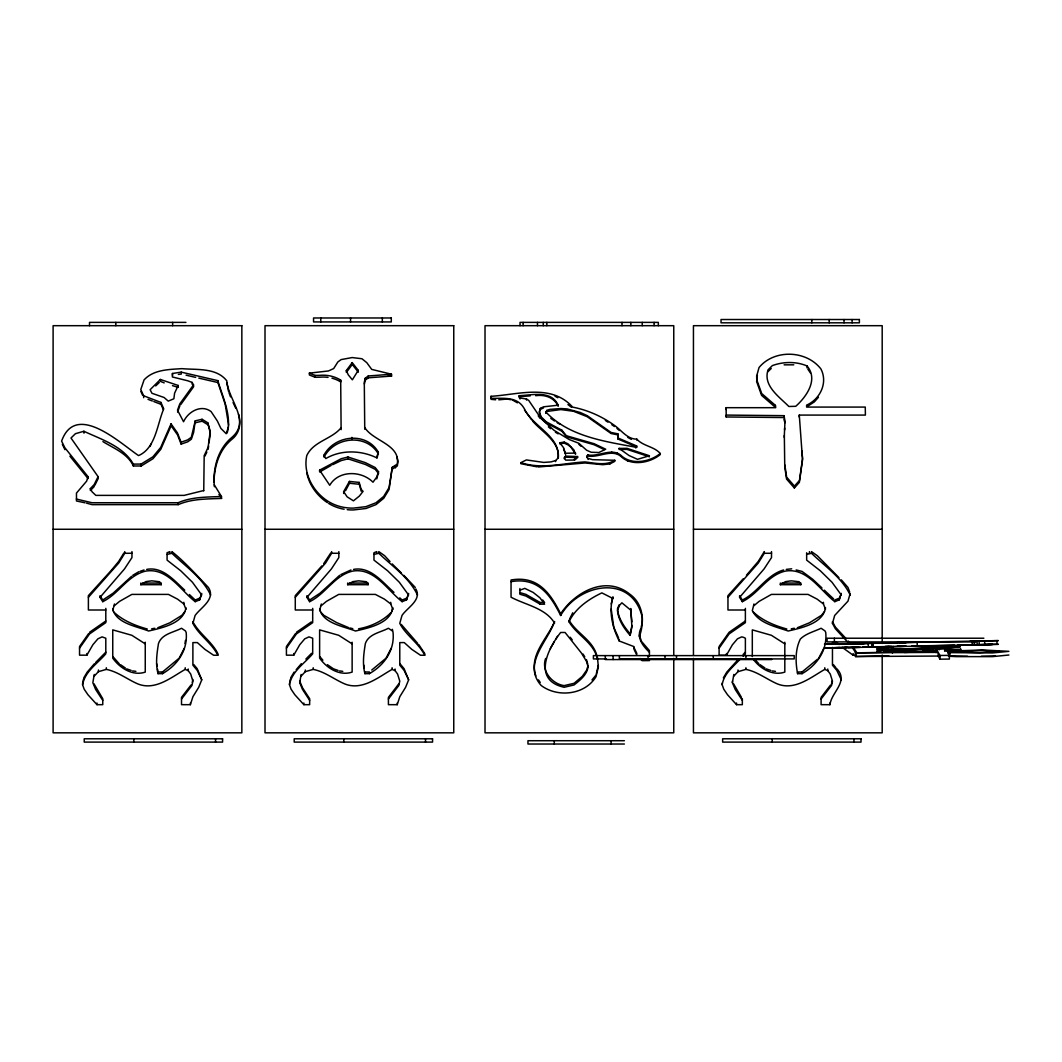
<?xml version="1.0" encoding="UTF-8"?>
<svg xmlns="http://www.w3.org/2000/svg" width="1062" height="1062" viewBox="0 0 1062 1062"><rect width="100%" height="100%" fill="white"/><g stroke="black" fill="none" stroke-linecap="round" stroke-linejoin="round"><path stroke-width="1.5" d="M85.026 502.804L76.464 500.972L76.477 493.073L86.672 481.099L87.987 476.652L64.875 447.766L61.609 441.102C75.8 401.343 120.404 443.398 138.551 455.585C155.756 448.217 157.176 424.057 163.747 408.843L160.946 402.432L143.596 395.768L140.781 389.515L144.074 379.904C153.472 369.549 168.924 369.523 181.841 368.647C196.842 369.988 216.409 367.492 226.777 380.82C228.131 399.923 251.243 420.95 231.835 437.411C217.591 449.266 212.639 468.873 214.378 486.741M227.215 432.884C231.888 415.468 222.595 397.148 217.829 380.634L181.217 372.138L172.442 373.492L172.389 376.97L187.947 380.833L192.142 382.426L193.51 384.882L193.589 386.794L180.686 404.649M203.745 490.87L204.183 455.598L208.086 447.394L210.236 431.265L207.74 422.769L202.072 419.291L195.262 420.831L191.293 437.292L187.629 439.92L181.058 442.204L181.137 444.115L187.722 441.819L191.372 439.203L193.642 432.367L195.262 420.831M784.247 437.345L784.672 428.092M642.138 623.301L642.364 618.349M784.579 429.964L785.004 420.91L783.995 415.667L726.289 415.083L726.196 416.968L783.902 417.552L783.995 415.667M726.063 409.574L726.156 407.689L775.685 407.689L775.393 405.365L761.693 393.511L756.741 379.705L756.675 376.014L759.025 367.558C774.211 349.026 806.35 350.115 820.899 368.939C828.108 382.678 820.183 399.179 806.616 405.14L806.642 407.078L865.264 407.078L865.397 415.083L799.288 415.083L799.195 416.968M775.393 405.365L775.3 407.25L761.6 395.396L756.648 381.59L757.365 375.085M784.34 435.46L784.752 466.829L786.557 479.055L794.363 487.976L794.456 486.104L799.46 480.475L802.633 457.961M806.974 367.864L807.067 365.978C796.248 361.319 783.371 361.571 772.379 365.593L768.118 369.749C762.569 385.625 779.349 396.856 788.867 406.494L795.73 406.308C806.523 396.697 818.576 379.532 807.067 365.978M213.98 482.201C214.258 466.311 219.237 449.73 231.914 439.323C239.68 433.283 241.273 423.26 238.578 414.22M208.165 449.292L208.603 446.08M209.028 442.854L210.316 433.177L207.74 422.769M184.974 643.572L185.465 640.399M364.678 427.415C372.948 441.195 400.653 444.407 397.281 464.094L392.29 467.253L389.024 487.617L383.687 496.419L375.975 502.764L365.886 506.667L353.434 508.101A41.577 36.002 -2.1 0 1 327.322 500.826C312.759 491.268 302.922 473.002 306.785 455.545C313.476 441.234 331.636 439.27 341.101 427.787L340.69 380.103A30.466 26.377 -2.1 0 0 319.689 375.351L315.002 375.43L309.347 373.134L309.414 374.979L315.069 377.275L319.755 377.196A30.466 26.377 -2.1 0 1 328.052 377.395M392.29 467.253L389.09 489.463L383.754 498.264L376.041 504.609L365.952 508.499L353.5 509.946A41.577 36.002 -2.1 0 1 347.221 509.68M545.642 658.44C540.983 670.772 552.041 683.955 564.148 685.627L574.051 683.304L582.308 676.375L586.675 670.122L588.136 665.33C587.99 674.038 580.303 680.038 574.051 684.963L564.148 687.273C532.633 680.344 547.156 649.546 560.656 632.474L565.077 632.474L581.379 652.997L586.436 661.228L588.136 666.976M558.307 457.921C560.019 441.739 541.806 431.822 532.646 421.149M94.239 674.476L92.845 682.733L95.607 689.411L102.762 700.376M309.653 700.376L302.497 689.411L299.723 682.733L301.13 674.476M742.338 700.376L735.183 689.411L732.408 682.733L733.815 674.476M192.275 682.362L192.886 679.507M831.533 683.795L832.157 680.941M631.903 621.828L630.735 610.159L621.881 602.804L619.558 605.287L617.46 610.491C618.376 620.022 623.965 628.279 630.098 635.341L631.903 625.385M630.098 635.341L631.903 627.031L630.735 608.513L630.735 610.159M82.902 681.817L83.486 679.189M93.947 683.755L102.762 698.73L102.762 704.677L96.974 704.677L87.947 694.734L84.177 689.198L82.61 684.791C84.801 671.463 97.638 663.471 105.802 653.82L105.802 638.235L102.071 636.881L97.877 638.846L92.845 644.78L86.885 655.174L79.544 655.174L79.544 646.519L88.624 633.576M289.793 681.817L290.364 679.189M299.723 682.733L299.723 681.087L302.497 687.751L309.653 698.73L309.653 704.677L303.865 704.677L294.824 694.734L291.068 689.198L289.501 684.791C291.692 671.463 304.515 663.471 312.693 653.82L312.693 638.235L308.962 636.881L304.754 638.846L299.723 644.78L293.762 655.174L286.421 655.174L286.421 646.519L295.515 633.576M649.413 652.241C643.134 646.28 636.377 637.771 640.731 628.717M639.337 636.682C644.727 621.987 643.612 603.92 629.686 594.083C606.07 575.007 575.1 591.786 560.643 613.836L560.643 615.482C579.44 582.799 632.448 573.772 642.364 617.739M742.338 698.73L742.338 704.677L736.55 704.677L727.51 694.734L723.753 689.198L722.187 684.791C723.753 673.6 733.736 666.352 740.825 658.44M596.34 673.653L598.357 665.29M364.359 383.926L365.341 380.05L368.381 377.807L391.573 376.067L391.506 374.236L368.302 375.961L365.275 378.205L364.293 382.081L364.744 429.26M641.09 627.363L641.78 624.655M185.943 607.663C183.593 623.58 161.889 627.881 148.64 631.014C136.586 626.328 116.143 623.381 112.745 609.017M391.825 611.5L392.502 608.938M392.834 607.663C390.484 623.58 368.779 627.881 355.531 631.014C343.464 626.328 323.034 623.381 319.622 609.017M825.519 607.663C823.169 623.58 801.465 627.881 788.216 631.014C775.818 626.739 758.56 623.221 752.308 610.677L753.993 603.999M191.014 685.03L181.522 697.362L181.522 704.677L190.363 704.677L192.912 696.712L198.727 687.287L201.753 679.839L197.2 670.361L192.886 665.17L192.886 642.59L197.359 642.59L204.9 649.36L213.608 655.241L217.843 655.241C211.723 642.908 199.112 635.461 192.886 623.367L195.103 615.456C200.97 607.358 215.998 599.048 208.404 587.459C196.643 575.192 185.173 562.21 171.938 551.616L171.938 553.275C185.279 566.232 202.669 577.954 210.621 595.105M849.321 643.877L835.369 628.744L832.462 623.367L834.679 615.456L847.98 601.158L850.197 593.446M558.174 405.193L543.558 406.812L540.359 408.379L539.337 411.644L541.089 416.808L546.253 421.813L561.891 430.216L566.418 435.739L594.149 443.717L605.698 449.213L598.862 452.518L591.096 452.239L586.596 450.208L578.83 443.279L569.139 439.495L554.019 430.309L541.049 418.574L528.73 400.427L526.513 399.02L520.022 397.958L518.747 395.688C531.85 395.343 551.205 389.727 558.174 405.193L558.187 406.242C554.311 397.414 544.647 394.374 535.686 395.701M540.359 408.379L539.337 412.693L541.102 417.857L546.253 422.862L561.891 431.265L566.431 436.787L594.162 444.766L604.251 449.571M398.847 683.795L388.413 697.362L388.413 704.677L397.241 704.677L399.803 696.712L405.618 687.287L408.644 679.839L404.091 668.702L399.777 663.511M830.577 685.03L821.099 697.362L821.099 704.677L829.926 704.677C831.586 691.959 849.042 681.379 836.776 668.702M228.516 426.818L226.219 433.734L220.909 428.424L217.352 420.99L211.086 411.578C201.249 404.091 188.04 411.658 183.567 421.733L177.5 410.184L179.783 403.905L193.51 384.882M378.364 452.213L376.532 457.722C360.854 450.155 341.035 449.611 325.795 458.558L323.883 455.253C334.61 434.955 366.443 431.398 378.364 452.213L377.063 458.187M112.745 610.677L114.43 603.999M319.622 610.677L321.308 603.999M611.208 603.946L613.026 596.871C608.433 611.287 612.548 627.788 619.212 640.983L634.054 646.639L634.054 649.347L636.881 655.214M378.537 471.767L376.705 477.077L372.988 482.214C361.438 470.413 338.512 470.108 329.738 485.281L319.582 470.174L341.274 458.691L347.991 457.018L365.288 462.607L375.205 467.532L378.537 471.767L376.771 478.922M177.58 412.096L179.863 405.817M415.853 588.959C422.105 600.07 407.224 607.583 401.994 615.456L399.777 623.367C406.003 635.461 418.614 642.908 424.734 655.241L420.486 655.241L411.777 649.36L404.25 642.59L399.777 642.59L399.777 665.17L404.091 670.361L408.644 679.839M619.04 604.942L617.46 608.831C618.376 618.376 623.965 626.633 630.098 633.682M535.872 675.95C528.637 655.028 547.142 639.125 554.59 621.509C547.7 641.554 522.252 664.055 541.116 685.441C557.537 697.907 584.936 694.986 596.008 676.706L598.357 666.949L597.441 657.391M100.027 595.716L100.027 597.362L102.762 601.676C118.705 593.923 127.573 575.577 145.321 571.197C167.119 567.042 180.421 590.167 195.222 601.676L199.656 599.857L201.236 594.601M199.656 599.857L201.753 593.406M306.918 595.716L306.918 597.362L309.653 601.676C325.596 593.923 334.464 575.577 352.212 571.197C374.01 567.042 387.298 590.167 402.113 601.676L406.547 599.857L408.113 594.601M406.547 599.857L408.644 593.406M739.603 595.716L739.603 597.362L742.338 601.676C758.281 593.923 767.149 575.577 784.898 571.197C806.695 567.042 819.983 590.167 834.798 601.676L839.232 599.857L840.281 595.809M839.232 599.857L841.33 593.406M181.058 442.204L177.447 432.924L171.048 423.857L160.694 447.434L152.901 456.819L141.087 464.081L133.294 464.081C123.325 446.292 101.434 439.469 83.898 431.265L75.429 433.681L70.995 438.022L98.089 476.652L98.182 478.564L94.916 485.161M171.048 423.857L171.128 425.769L160.774 449.332L152.981 458.731L141.166 465.992L133.374 465.992C127.706 453.633 113.82 448.363 102.921 441.606M178.19 385.466L174.593 393.179L173.863 398.781L168.247 401.104L164.052 397.48L151.959 393.285L150.114 389.714L160.375 379.479L178.19 385.466L178.283 387.364M204.913 456.142L206.864 452.04M98.089 476.652L94.186 484.564L90.336 488.626L90.416 490.538L94.266 486.476M358.239 370.346L352.358 379.811L348.243 374.793L346.331 370.532L352.212 362.62L358.239 370.346L358.306 372.191L352.279 364.465L352.212 362.62M569.776 618.695L572.75 612.774M597.441 659.051C593.99 642.603 576.998 635.328 569.033 621.828C575.192 608.34 588.773 599.087 601.862 592.888L613.026 598.53M184.244 648.338L179.146 658.214L162.486 671.994L158.026 671.994L157.561 669.206M391.135 648.338L386.024 658.214L371.753 670.029M818.709 658.214L823.82 648.338M343.65 491.64L347.141 496.857L353.447 500.839L359.368 496.073L363.085 491.334L361.173 489.423L359.208 482.427L349.425 481.418L343.65 491.64L343.716 493.485M345.548 490.724L349.491 483.263L349.425 481.418M149.888 446.491L151.388 443.73M745.378 620.991L729.103 632.288L719.107 646.519L719.107 655.174L726.448 655.174L732.408 644.78L737.44 638.846L741.648 636.881L743.506 637.333L745.378 638.235L745.378 653.82L743.108 656.13M550.275 648.616L554.271 641.767M555.864 639.032L557.47 636.297M83.765 677.875L87.243 672.06L94.438 663.697M290.656 677.875L294.134 672.06M723.341 677.875L726.82 672.06L738.555 659.09M123.869 553.023L118.678 561.44L111.218 570.453L88.385 595.636L88.385 610L105.802 610M124.732 551.616L124.732 553.275L118.678 563.086L88.385 597.295M330.747 553.023L323.698 563.683M331.623 551.616L331.623 553.275L325.556 563.086L295.276 597.295M746.44 575.246L758.241 561.44L764.308 551.616L764.308 553.275L758.241 563.086L727.961 597.295M324.627 456.036C335.818 436.482 366.775 433.747 378.43 454.058M79.544 648.165L89.54 633.934L105.802 622.651L105.802 608.353M286.421 648.165L296.417 633.934L312.693 622.651L312.693 608.353M546.864 410.397L545.802 412.972L546.864 410.397L549.771 409.374L560.922 408.525L567.121 408.923L580.303 412.507L587.273 415.693L611.075 432.46L617.872 433.827L617.911 437.159M719.107 648.165L729.103 633.934L745.378 622.651L745.378 608.353M181.522 699.022L191.956 685.455L192.886 681.154L190.682 674.025L188.2 670.666L185.213 669.392C171.181 677.41 155.291 690.765 138.073 684.021C127.334 679.454 117.922 671.688 106.333 669.392L98.421 671.662L94.239 676.122M388.413 699.022L398.847 685.455L399.777 681.154L397.56 674.025L395.091 670.666L392.09 669.392C378.072 677.41 362.182 690.765 344.951 684.021C334.225 679.454 324.813 671.688 313.224 669.392L305.312 671.662L301.13 676.122M821.099 699.022L831.533 685.455L832.462 681.154L830.245 674.025L827.776 670.666L824.776 669.392C810.757 677.41 794.867 690.765 777.636 684.021C766.91 679.454 757.498 671.688 745.909 669.392L737.997 671.662L733.815 676.122M184.947 611.5L181.921 615.296L169.854 622.81L157.8 627.722M390.816 612.761C382.413 621.27 370.372 626.739 358.584 628.81M824.51 611.5L821.497 615.296L809.43 622.81L797.363 627.722M321.839 565.94L295.276 595.636L295.276 610L312.693 610M591.972 679.919L596.008 675.047M296.192 669.671L301.329 663.697M100.027 597.362L124.493 568.953L131.953 557.59L131.953 551.616M306.918 597.362L331.384 568.953L338.831 557.59L338.831 551.616M739.603 597.362L764.069 568.953L771.516 557.59L771.516 551.616M818.43 397.294L814.355 401.874L807.824 406.162M794.363 487.976L799.367 482.36L802.54 459.846L799.288 415.083M743.174 578.843L727.961 595.636L727.961 610L745.378 610M352.279 364.465L346.398 372.377L346.331 370.532M565.634 456.116L564.227 457.656L565.688 460.138L573.361 460.045L577.781 456.541L565.634 456.116L564.227 458.704M491.069 397.347L491.056 396.299C518.375 394.652 551.43 383.382 572.644 407.131C588.268 410.158 603.004 416.875 615.774 426.353C622.199 431.358 627.868 439.256 636.842 439.15C643.094 446.239 654.245 446.425 660.259 453.501C650.356 461.625 632.979 465.103 622.332 456.607C612.787 446.611 599.38 456.992 587.91 454.987L586.675 456.341L588.149 459.421M586.689 457.39L587.91 454.987M392.356 469.085L397.347 465.939L397.945 461.386L396.869 456.846M95.58 662.542L105.802 652.174M305.869 659.09L311.551 653.329M743.108 654.484L745.378 652.174M537.133 466.829L520.884 463.709L520.871 462.66L526.38 459.926L543.757 462.421L551.005 461.904L555.599 460.563L558.041 458.12C560.802 436.203 532.673 426.658 524.455 408.936C517.274 395.821 503.176 398.741 491.082 398.29L491.056 396.299M768.025 371.634L771.224 368.514M155.702 385.904L159.273 382.519M635.554 446.77L636.974 446.093L617.925 437.956L617.938 439.004L636.988 447.142L635.567 447.832L635.554 446.77L634.133 446.903C603.176 441.208 568.303 435.978 545.788 411.923M131.595 576.321L113.13 593.193L102.762 600.03L102.762 601.676M339.641 575.312L320.02 593.193L309.653 600.03L309.653 601.676M114.43 605.645L119.502 601.411L131.861 594.401L168.46 594.401L177.553 599.141L183.845 603.946L185.943 609.322M321.308 605.645L326.379 601.411L338.738 594.401L375.351 594.401L384.444 599.141L390.736 603.946L392.834 609.322M753.993 605.645L759.064 601.411L771.424 594.401L808.036 594.401L817.129 599.141L823.422 603.946L825.519 609.322M162.486 673.653C177.527 665.091 187.881 650.249 186.182 632.54L185.478 630.961L181.522 628.253C173.597 632.487 161.862 633.841 158.49 643.506C156.884 653.462 155.41 663.71 158.026 673.653L162.486 673.653L162.486 671.994M392.369 630.961L388.413 628.253C380.475 632.487 368.753 633.841 365.368 643.506C363.762 653.462 362.288 663.71 364.916 673.653L369.377 673.653C384.417 665.091 394.759 650.249 393.059 632.54L392.369 629.315M797.602 673.653C795.425 662.316 795.106 649.466 800.376 639.005C806.018 633.443 814.142 631.625 821.099 628.253L825.055 630.961L825.745 632.54C827.444 650.249 817.103 665.091 802.062 673.653L797.602 673.653L797.602 671.994L802.062 671.994L817.528 659.21M574.476 460.218L576.679 458.465M89.54 632.288L105.802 620.991M296.417 632.288L311.339 621.934M140.781 584.697L145.919 581.631L151.747 580.834L159.645 581.75L161.265 584.697L140.781 584.697L140.781 583.051M347.659 584.697L352.796 581.631L358.637 580.834L366.523 581.75L368.156 584.697L347.659 584.697L347.659 583.051M780.344 584.697L785.482 581.631L791.323 580.834L799.208 581.75L800.841 584.697L780.344 584.697L780.344 583.051M132.75 575.312L138.87 571.701M340.862 574.582L350.925 569.975M331.185 465.382L319.649 472.006L319.582 470.174M520.871 462.66C541.832 469.696 563.67 463.019 584.976 461.93C594.72 463.005 605.937 466.019 614.792 460.284L614.805 461.333L609.827 463.948L602.698 464.691L584.976 462.979L538.421 466.988M540.372 409.428L543.558 407.861M332.645 464.691L341.34 460.523L348.057 458.864L365.355 464.452L375.271 469.364L378.603 473.612M76.371 499.06L91.982 502.738L178.137 502.738C191.611 496.804 206.971 497.135 221.467 496.512L221.546 498.423C207.05 499.047 191.704 498.715 178.217 504.649L92.062 504.649L86.447 503.096M167.079 554.417L171.938 553.275M189.394 594.547L195.222 600.03L199.656 598.198M373.97 554.417L378.815 553.275C392.17 566.232 409.56 577.954 417.512 595.105M399.777 597.84L402.113 600.03L406.547 598.198M806.655 554.417L811.501 553.275C824.855 566.232 842.246 577.954 850.197 595.105M839.232 598.198L834.798 600.03L834.798 601.676M519.915 590.18L524.801 588.375L533.177 592.437L539.987 597.853L544.58 604.185L540.16 604.185L525.969 596.047L519.915 594.242L519.915 588.521M546.877 411.445L560.935 409.574L573.586 411.299L587.286 416.742L611.075 433.508L617.885 434.889L617.872 433.827M1008.9 655.015L992.466 656.621L956.172 656.621L949.959 656.303L949.932 652.626L947.662 652.639L949.335 655.4L949.375 659.077L940.056 659.17L938.171 656.05L938.144 652.373L855.414 652.851L855.441 656.528L938.171 656.05M140.157 571.276L144.034 569.975M783.61 569.975C766.591 574.768 757.923 592.516 742.338 600.03L742.338 601.676M203.638 490.551L184.151 495.383L95.859 495.383L92.155 491.905L90.336 488.626M880.504 652.055L880.969 650.249L880.053 650.05L881.792 649.758L876.628 648.962L901.2 648.776M195.342 422.742L202.165 421.202L207.82 424.681M660.259 453.501L660.272 454.549C650.369 462.674 632.979 466.152 622.332 457.669C612.801 447.66 599.393 458.041 587.923 456.036M151.693 628.81L154.747 628.266M791.27 628.81L794.31 628.266M559.74 442.788L564.188 442.097L567.931 443.783L573.772 449.797L575.604 454.164L570.865 447.089L567.931 444.832L564.201 443.146L559.754 443.836L559.74 442.788L563.564 447.699L565.608 454.284L563.564 448.748M880.969 650.249L893.753 650.01L883.013 650.687C908.289 650.873 937.972 649.041 960.367 646.758L929.476 647.727M904.466 652.466L936.843 650.887M178.376 374.435L181.297 374.05L181.217 372.138M146.689 569.391C162.645 566.351 174.221 580.556 184.748 590.167M353.58 569.391C370.718 566.258 382.572 582.374 393.962 592.357M786.265 569.391L791.708 568.82M880.252 650.648L876.681 651.059L879.256 651.51M958.774 649.453L944.981 649.705M498.782 399.816L506.986 399.046L511.021 399.724M784.128 364.837L793.765 364.824M520.393 396.604L530.257 395.86M309.347 373.134L328.41 370.97L333.68 368.567L337.835 361.983L341.088 359.606L352.172 357.562L361.943 358.744L366.788 362.673L371.713 369.39L391.506 374.236M855.295 643.612L832.873 644.103L891.257 642.696M923.051 650.594L925.998 650.435M957.725 645.112L998.346 644.302L972.673 644.833L972.593 641.156L998.267 640.612L897.138 642.59M855.414 652.851L937.587 651.444L936.06 648.935L944.662 648.855L946.069 651.192L982.377 649.984L1008.873 651.338L992.439 652.931L949.932 652.626M855.441 656.528L888.788 655.785M927.644 648.032L892.346 649.732L958.973 647.223L891.615 649.161L904.452 648.869L903.589 648.802M934.905 647.913L899.713 650.329L943.162 647.979L939.06 647.78L939.1 649.878M924.113 651.271L935.237 650.767M944.941 650.276L961.123 649.4L960.406 648.855M969.991 641.249L984.66 640.97L984.739 644.661L848.312 647.608M995.506 655.944L981.368 656.276M862.835 647.183L864.309 647.143L862.702 647.116M944.954 649.506L948.26 649.4M882.787 646.824L889.398 646.572L863.539 647.01M899.713 642.749L906.125 642.55L903.855 642.563M899.793 646.439L906.205 646.24L863.512 647.236M854.432 643.718L864.229 643.453L850.795 643.625L889.067 643.014M832.953 647.78L847.927 647.316M858.68 647.302L854.512 647.408L860.446 647.302M839.604 643.824L824.497 644.276L893.766 642.908M891.244 643.028L917.661 642.364M839.684 647.515L824.577 647.966L846.746 647.462M843.958 647.594L855.375 647.302L838.13 647.793M881.633 642.961L885.429 642.868M972.593 641.156L992.426 640.731L987.541 640.851M893.832 646.599L863.021 646.97M972.673 644.833L992.505 644.422L984.739 644.661M911.846 646.054L954.486 645.178M843.48 643.837L883.451 643.014L881.513 643.028M885.137 646.492L891.337 646.386M890.354 642.775L897.39 642.656M897.217 646.28L900.005 646.24M619.119 448.416L626.992 448.337L649.426 455.744L637.505 459.328L629.049 455.532L619.119 448.416L619.133 449.465L626.992 449.385L649.44 456.793M565.595 453.235L575.604 453.116M565.634 457.164L577.794 457.589M614.792 460.284L592.45 459.66L588.136 458.372M938.144 652.373L940.029 655.48L949.335 655.4M185.93 322.383L89.513 322.383L89.513 325.689M53.1 529.261L241.844 529.261M265.009 529.261L453.753 529.261M485.015 529.261L673.759 529.261M693.446 529.261L882.19 529.261M124.732 553.275L131.953 553.275M331.623 553.275L338.831 553.275M764.308 553.275L771.516 553.275M511.048 581.631C537.16 577.184 549.877 593.685 560.643 615.482M142.348 583.051L161.265 583.051L161.265 584.697M349.239 583.051L368.156 583.051L368.156 584.697M781.924 583.051L800.841 583.051L800.841 584.697M519.915 592.596L525.969 594.401L540.16 602.526L544.58 602.526L542.735 600.003M983.863 638.222L827.099 638.222L827.099 641.913L975.859 641.913M832.462 642.59L836.936 642.59L839.086 644.528M842.312 647.435L853.171 655.241L855.999 655.241M606.415 658.918L593.392 658.918L593.392 655.612L794.217 655.612L794.217 658.918L619.398 658.918L619.398 655.612M771.729 659.568L605.313 659.568L605.313 655.612M624.39 740.718L527.96 740.718L527.96 744.024L624.39 744.024M967.628 656.25L948.286 655.798M495.649 399.79L491.095 399.352L491.082 398.29M349.491 483.263L359.275 484.272L361.239 491.255M772.22 670.905L775.459 671.357M339.535 670.905L342.774 671.357M132.644 670.905L135.883 671.357M388.347 375.351L391.573 376.067M186.076 375.165L195.634 377.382M198.806 378.112L217.909 382.546L225.184 404.157L228.649 425.198M786.849 629.023C774.888 625.704 762.476 620.646 753.37 612.07M350.075 628L352.796 628.677M147.273 629.023C135.312 625.704 122.913 620.646 113.807 612.07M796.155 569.936L802.076 571.422L812.669 579.228L821.988 587.976M172.495 385.639L176.836 386.94M766.206 668.874L770.72 670.401M338.035 670.401L333.521 668.874L327.388 664.679M126.644 668.874L131.144 670.401M148.016 399.339L152.344 400.998M153.791 401.555L161.026 404.343L163.269 409.467M164.198 382.891L160.455 381.391L160.375 379.479M348.708 627.669L336.641 622.584L323.883 615.349L320.684 612.07M555.001 396.179L557.802 397.732M627.801 437.398L631.346 439.363M557.165 422.689L560.019 424.282M512.362 399.962L517.406 402.83M555.399 432.194L558.147 433.867M605.367 420.419L607.968 422.172M611.871 424.787L614.473 426.539M760.073 664.679L764.985 668.038M120.51 664.679L125.409 668.038M550.78 418.362L554.497 421.003M784.818 643.877L771.397 635.288L752.308 629.872L752.308 656.542M352.133 643.877L338.712 635.288L319.622 629.872L319.622 658.108C326.671 668.131 339.654 676.361 352.133 672.1L352.133 642.218M145.255 643.877L131.821 635.288L112.745 629.872L112.745 658.108C119.794 668.131 132.777 676.361 145.255 672.1L145.255 642.218M567.918 404.569L571.462 407.277M548.39 426.924L550.647 428.703M327.388 502.658C317.047 495.702 309.228 485.068 306.745 472.749M616.982 428.451L619.385 430.522M578.843 444.328L581.06 446.305M824.311 590.167L833.63 598.928M838.927 577.622L817.289 555.692L811.501 551.616L811.501 553.275M401.449 573.095L392.21 563.922M403.852 575.365L415.295 587.459M794.456 486.104L786.65 477.17L784.845 464.944M640.028 658.467L642.138 660.644L649.413 660.591L649.413 658.931M390.033 561.572L384.603 555.692L378.815 551.616L378.815 553.275M846.202 638.74L835.369 627.084L833.192 623.062M848.286 641.063L850.37 643.386M417.685 643.386L401.237 624.403M754.485 658.918L758.852 663.843M753.396 659.343C760.286 668.901 772.977 676.149 784.818 672.1L784.818 642.218M319.622 656.449L322.888 660.152M112.745 656.449L119.276 663.843M841.33 579.879L847.98 587.459L849.64 591.959M833.325 664.547L835.913 667.666M193.749 664.547L197.2 668.702L201.753 679.839M570.175 637.227L572.206 639.802M69.906 456.195L88.08 478.564L87.987 476.652M538.222 415.853L540.12 418.362M524.469 409.985L531.743 419.915M841.33 595.052L832.024 582.268L820.329 570.798L806.655 560.125L806.655 552.758M408.644 595.052L399.339 582.268L387.643 570.798L373.97 560.125L373.97 552.758L376.744 551.616L376.744 553.275M201.753 595.052L192.448 582.268L180.752 570.798L167.079 560.125L167.079 552.758L169.854 551.616L169.854 553.275M171.128 425.769L177.527 434.836L181.137 444.115M807.85 369.151L810.465 372.988M538.487 679.879L540.239 682.481M853.131 647.13L856.556 652.294M852.268 647.488L856.556 653.94M418.72 644.554L424.734 653.581L424.734 655.241M221.467 496.512L214.298 484.83M218.945 494.467L221.546 498.423M741.449 697.349L733.523 683.755M560.643 613.836C549.877 592.038 537.16 575.538 511.048 579.985L511.048 597.202C525.464 604.968 545.722 608.101 554.59 623.155M740.294 596.791L741.661 598.955M307.608 596.791L309.653 600.03M100.717 596.791L102.762 600.03M583.065 654.086L584.75 656.834M193.616 623.062C200.094 634.346 211.922 641.74 217.843 653.581L217.843 655.241M62.353 444.341L64.955 449.677M841.33 679.839L836.776 670.361L832.462 665.17L832.462 647.422M634.054 647.701L636.881 653.568M233.069 402.551L235.83 408.379M618.535 637.837L613.796 627.363L611.208 609.07M140.874 391.427L142.56 395.183M596.897 655.904C593.114 640.227 576.573 633.364 569.033 620.181L569.033 621.828M229.073 392.927L230.52 396.869M639.337 635.036L641.448 641.342L649.413 650.594L649.413 656.422M586.436 659.568L587.711 663.883M783.929 419.304L784.911 422.795M226.856 382.732L228.595 391.612M363.748 665.038L364.213 667.812M156.618 663.644L157.096 666.432M801.823 450.859L802.487 457.324M217.829 380.634L217.909 382.546M202.072 419.291L202.165 421.202M192.142 382.426L192.222 384.338M178.137 502.738L178.217 504.649M172.442 373.492L172.522 375.404M160.946 402.432L161.026 404.343M143.596 395.768L143.675 397.679M141.087 464.081L141.166 465.992M133.294 464.081L133.374 465.992M83.898 431.265L83.978 433.177M395.422 466.032L395.489 467.864M368.302 375.961L368.381 377.807M365.275 378.205L365.341 380.05M359.208 482.427L359.275 484.272M351.92 437.385L352 439.23M347.991 457.018L348.057 458.864M340.69 380.103L340.756 381.948A30.466 26.377 -2.1 0 0 331.968 378.178M341.101 427.787L341.167 429.632M323.883 455.253L323.963 457.098M315.002 375.43L315.069 377.275M996.926 640.678L997.006 644.368M979.124 641.169L979.204 644.86M977.067 641.116L977.146 644.807M974.478 641.169L974.544 644.846M972.221 641.116L972.301 644.793M917.183 642.271L917.263 645.962M908.7 650.183L908.74 652.294M892.399 650.993L892.438 653.09M885.934 649.732L885.987 651.829M873.163 643.413L873.243 647.103M871.756 643.439L871.836 647.116M868.212 643.214L868.278 646.904M726.156 407.689L726.196 416.968M617.911 436.11L617.938 439.004M944.662 648.855L944.676 651.311M940.029 655.48L940.056 659.17M936.06 648.935L936.1 652.626M636.842 439.15L636.855 440.199M635.992 446.385L636.005 447.434M627.536 460.231L627.549 461.28M617.434 452.996L617.447 454.045M611.632 451.841L611.646 452.89M609.827 462.886L609.827 463.948M566.418 435.739L566.431 436.787M564.188 442.097L564.201 443.146M561.891 430.216L561.891 431.265M555.599 460.563L555.612 461.612M526.513 399.02L526.513 400.069M520.022 397.958L520.035 399.007M519.291 396.763L519.305 397.812M882.19 643.466L882.19 325.689L693.446 325.689L693.446 655.042M882.19 646.771L882.19 650.077M882.19 655.042L882.19 732.833L693.446 732.833L693.446 658.36M853.954 738.794L853.954 742.099M853.171 653.581L853.171 655.241M852.109 319.516L852.109 322.821M844.038 319.516L844.038 322.821M834.374 638.222L834.374 641.913M832.462 621.721L832.462 623.367M829.926 703.017L829.926 704.677M829.196 319.516L829.196 322.821M827.776 669.02L827.776 670.666M824.776 667.746L824.776 669.392M823.422 602.3L823.422 603.946M811.833 319.516L811.833 322.821M809.43 551.616L809.43 553.275M802.062 671.994L802.062 673.653M772.233 738.794L772.233 742.099M745.922 655.612L745.922 658.918M745.909 667.746L745.909 669.392M737.997 670.003L737.997 671.662M736.55 703.017L736.55 704.677M732.408 681.087L732.408 682.733M726.448 653.515L726.448 655.174M722.187 683.131L722.187 684.791M713.279 655.612L713.279 658.918M676.481 655.612L676.481 658.918M673.759 655.042L673.759 325.689L485.015 325.689L485.015 732.833L673.759 732.833L673.759 658.36M665.011 655.612L665.011 658.918M658.334 325.689L658.334 322.383L520.035 322.383L520.035 325.689M654.099 322.383L654.099 325.689M648.072 655.612L648.072 658.918M642.245 322.383L642.245 325.689M630.855 322.383L630.855 325.689M622.013 322.383L622.013 325.689M619.212 639.337L619.212 640.983M613.106 655.612L613.106 659.568M611.101 740.718L611.101 744.024M554.284 740.718L554.284 744.024M546.837 322.383L546.837 325.689M543.266 322.383L543.266 325.689M540.16 602.526L540.16 604.185M537.465 322.383L537.465 325.689M523.101 322.383L523.101 325.689M425.517 738.794L425.517 742.099M402.113 600.03L402.113 601.676M397.241 703.017L397.241 704.677M395.091 669.02L395.091 670.666M392.09 667.746L392.09 669.392M390.736 602.3L390.736 603.946M382.333 317.976L382.333 321.932M369.377 673.653L369.377 671.994L364.916 671.994L364.916 673.653M350.553 317.976L350.553 321.932M343.796 738.794L343.796 742.099M320.777 317.976L320.777 321.932M313.224 667.746L313.224 669.392M305.312 670.003L305.312 671.662M303.865 703.017L303.865 704.677M293.762 653.515L293.762 655.174M289.501 683.131L289.501 684.791M215.546 738.794L215.546 742.099M195.222 600.03L195.222 601.676M192.886 621.721L192.886 623.367M190.363 703.017L190.363 704.677M188.2 669.02L188.2 670.666M185.213 667.746L185.213 669.392M183.845 602.3L183.845 603.946M172.641 322.383L172.641 325.689M158.026 671.994L158.026 673.653M133.825 738.794L133.825 742.099M115.824 322.383L115.824 325.689M106.333 667.746L106.333 669.392M98.421 670.003L98.421 671.662M96.974 703.017L96.974 704.677M86.885 653.515L86.885 655.174M82.61 683.131L82.61 684.791M344.128 509.242A41.577 36.002 -2.1 0 1 328.636 503.454M998.917 651.378L979.682 652.612L947.835 651.802L982.469 650.462L998.917 651.378M888.429 649.347L883.637 649.333L888.429 649.347M897.974 650.223L885.416 650.701L897.974 650.223M391.294 317.976L313.555 317.976L313.555 321.932L391.294 321.932L391.294 317.976M859.384 319.516L721.032 319.516L721.032 322.821L859.384 322.821L859.384 319.516M241.844 325.689L53.1 325.689L53.1 732.833L241.844 732.833L241.844 325.689M453.753 325.689L265.009 325.689L265.009 732.833L453.753 732.833L453.753 325.689M222.582 738.794L84.23 738.794L84.23 742.099L222.582 742.099L222.582 738.794M432.553 738.794L294.201 738.794L294.201 742.099L432.553 742.099L432.553 738.794M861.003 738.794L722.638 738.794L722.638 742.099L861.003 742.099L861.003 738.794"/></g></svg>
